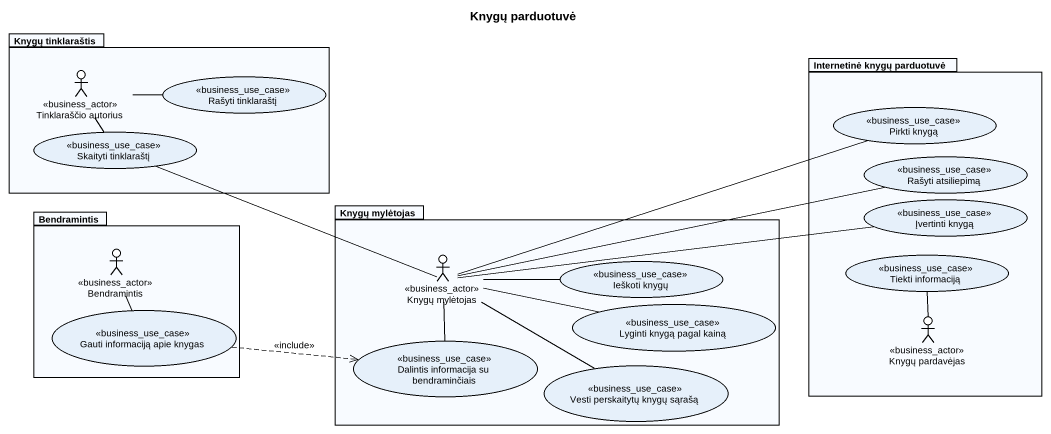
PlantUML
@startuml
title Knygų parduotuvė
package "Knygų tinklaraštis" as Knygų_tinklaraštis {
  actor "Tinklaraščio autorius" as Tinklaraščio_autorius <<business_actor>>
  usecase "Rašyti tinklaraštį" as Rašyti_tinklaraštį <<business_use_case>>
  usecase "Skaityti tinklaraštį" as Skaityti_tinklaraštį <<business_use_case>>
}
package "Internetinė knygų parduotuvė" as Internetinė_knygų_parduotuvė {
  usecase "Pirkti knygą" as Pirkti_knygą <<business_use_case>>
  usecase "Rašyti atsiliepimą" as Rašyti_atsiliepimą <<business_use_case>>
  usecase "Įvertinti knygą" as Įvertinti_knygą <<business_use_case>>
  usecase "Tiekti informaciją" as Tiekti_informaciją <<business_use_case>>
  actor "Knygų pardavėjas" as Knygų_pardavėjas <<business_actor>>
}
package "Knygų mylėtojas" as Knygų_mylėtojas {
  actor "Knygų mylėtojas" as Knygų_mylėtojas_2 <<business_actor>>
  usecase "Ieškoti knygų" as Ieškoti_knygų <<business_use_case>>
  usecase "Lyginti knygą pagal kainą" as Lyginti_knygą_pagal_kainą <<business_use_case>>
  usecase "Dalintis informacija su bendraminčiais" as Dalintis_informacija_su <<business_use_case>>
  usecase "Vesti perskaitytų knygų sąrašą" as Vesti_perskaitytų_knygų <<business_use_case>>
}
package Bendramintis {
  actor "Bendramintis" as Bendramintis_2 <<business_actor>>
  usecase "Gauti informaciją apie knygas" as Gauti_informaciją_apie <<business_use_case>>
}
Tinklaraščio_autorius -right- Rašyti_tinklaraštį
Tinklaraščio_autorius -- Skaityti_tinklaraštį
Skaityti_tinklaraštį -right- Knygų_mylėtojas_2
Bendramintis_2 -- Gauti_informaciją_apie
Knygų_mylėtojas_2 -right- Pirkti_knygą
Knygų_mylėtojas_2 -right- Rašyti_atsiliepimą
Knygų_mylėtojas_2 -right- Įvertinti_knygą
Knygų_mylėtojas_2 -right- Ieškoti_knygų
Knygų_mylėtojas_2 -right- Lyginti_knygą_pagal_kainą
Knygų_mylėtojas_2 -- Dalintis_informacija_su
Knygų_mylėtojas_2 -right- Vesti_perskaitytų_knygų
Gauti_informaciją_apie .right.> Dalintis_informacija_su : <<include>>
Knygų_pardavėjas -up- Tiekti_informaciją
@enduml
